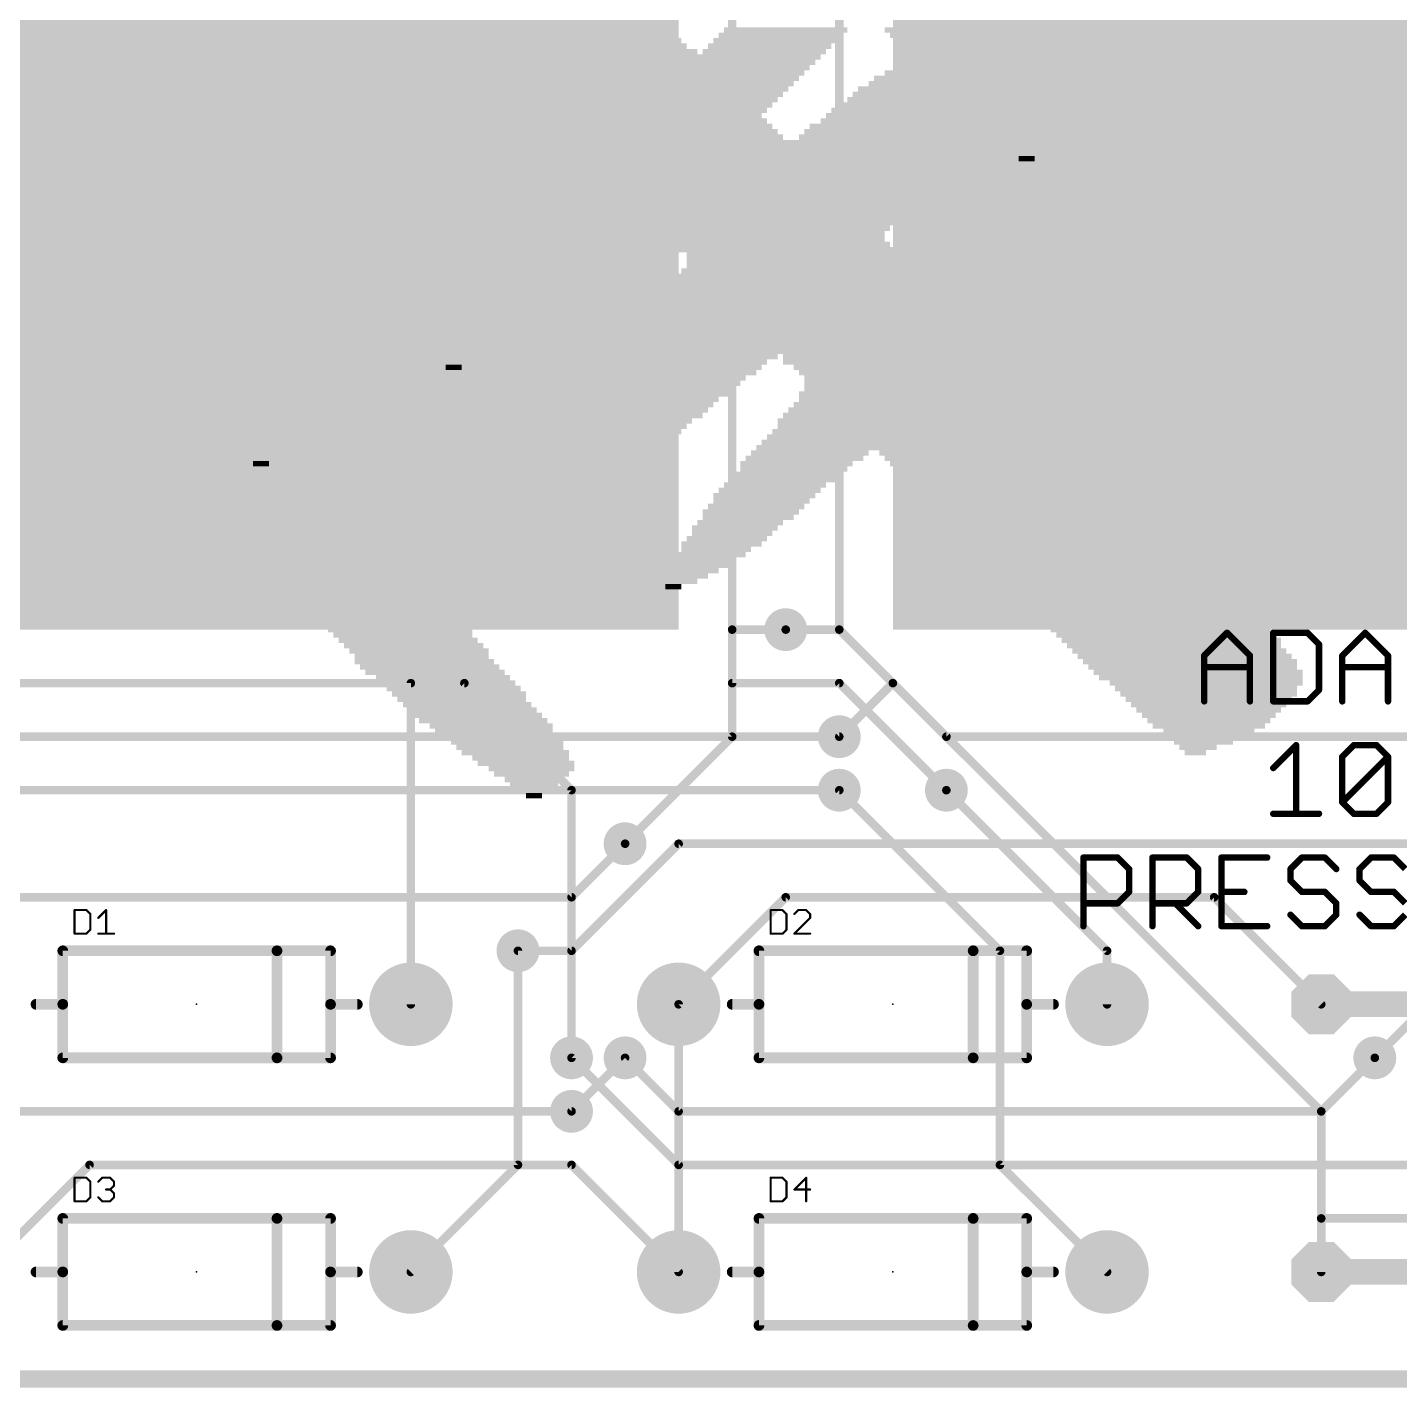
# Model space of a CAD drawing. Extents: x -0.2 to 85.3, y -0.2 to 49.7.
# Drawn here: x 23.93 to 56.47, y -0.2 to 32.07 of the extents above; entities that cross this region are included whole.
import ezdxf

# ---------------------------------------------------------------- set-up
doc = ezdxf.new("R2010")
doc.units = 0
for name, color, linetype in [('1', 22, 'CONTINUOUS'), ('16', 175, 'CONTINUOUS'), ('17', 82, 'CONTINUOUS'), ('18', 82, 'CONTINUOUS'), ('20', 7, 'CONTINUOUS'), ('21', 253, 'CONTINUOUS'), ('22', 253, 'CONTINUOUS'), ('23', 7, 'CONTINUOUS'), ('25', 253, 'CONTINUOUS'), ('41', 22, 'CONTINUOUS'), ('42', 175, 'CONTINUOUS'), ('51', 253, 'CONTINUOUS')]:
    doc.layers.add(name, color=color, linetype=linetype)

# ---------------------------------------------------------------- blocks, each defined once
blk = doc.blocks.new('RECT')
blk.add_solid([(-0.5, -0.5), (0.5, -0.5), (-0.5, 0.5), (0.5, 0.5)])
blk = doc.blocks.new('ROUNDP')
at = {"const_width": 0.5}
blk.add_lwpolyline([(0, -0.25, 1), (0, 0.25, 1), (0, -0.25)], format="xyb", dxfattribs=at)
blk = doc.blocks.new('OCTAGONP')
at = {"const_width": 0.5}
blk.add_lwpolyline([(-0.25, -0.1036), (-0.25, 0.1036), (-0.1036, 0.25), (0.1036, 0.25), (0.25, 0.1036), (0.25, -0.1036), (0.1036, -0.25), (-0.1036, -0.25), (-0.25, -0.1036), (-0.25, 0.1036)], dxfattribs=at)
blk = doc.blocks.new('ROUNDV')
at = {"const_width": 0.5}
blk.add_lwpolyline([(0, -0.25, 1), (0, 0.25, 1), (0, -0.25)], format="xyb", dxfattribs=at)

msp = doc.modelspace()

# ---------------------------------------------------------------- linework, layer by layer
at = {"layer": '1', "const_width": 0.2032}
for points in [[(40.64, 17.78), (40.64, 48.26)], [(43.18, 17.78), (43.18, 46.99)], [(40.64, 15.24), (40.64, 17.78)], [(40.64, 17.78), (41.91, 17.78)], [(44.45, 16.51), (43.18, 17.78)], [(33.02, 16.51), (17.78, 16.51)], [(33.02, 8.89), (33.02, 16.51)], [(36.83, 13.97), (34.29, 16.51)], [(44.45, 16.51), (43.18, 15.24)], [(54.61, 6.35), (44.45, 16.51)], [(55.88, 7.62), (64.77, 16.51)], [(38.1, 12.7), (40.64, 15.24)], [(36.83, 7.62), (36.83, 13.97)], [(46.99, 10.16), (43.18, 13.97)], [(49.53, 10.16), (45.72, 13.97)], [(35.56, 5.08), (35.56, 10.16)], [(46.99, 5.08), (46.99, 10.16)], [(49.53, 8.89), (49.53, 10.16)], [(39.37, 8.89), (39.37, 2.54)], [(36.83, 6.35), (38.1, 7.62)], [(54.61, 3.81), (54.61, 6.35)], [(33.02, 2.54), (35.56, 5.08)], [(49.53, 2.54), (46.99, 5.08)], [(54.61, 3.81), (73.66, 3.81)], [(54.61, 2.54), (54.61, 3.81)]]:
    msp.add_lwpolyline(points, dxfattribs=at)
at = {"layer": '1', "const_width": 0.1016}
for points in [[(40.6908, 17.78, 1), (40.5892, 17.78)], [(40.64, 17.8308, 1), (40.64, 17.7292)], [(40.5892, 17.78, 1), (40.6908, 17.78)], [(41.91, 17.7292, 1), (41.91, 17.8308)], [(43.2159, 17.8159, 1), (43.1441, 17.7441)], [(43.1292, 17.78, 1), (43.2308, 17.78)], [(33.0708, 16.51, 1), (32.9692, 16.51)], [(33.02, 16.4592, 1), (33.02, 16.5608)], [(34.3259, 16.5459, 1), (34.2541, 16.4741)], [(44.4859, 16.5459, 1), (44.4141, 16.4741)], [(44.4859, 16.4741, 1), (44.4141, 16.5459)], [(44.4141, 16.4741, 1), (44.4859, 16.5459)], [(40.6759, 15.2041, 1), (40.6041, 15.2759)], [(43.1441, 15.2759, 1), (43.2159, 15.2041)], [(40.5892, 15.24, 1), (40.6908, 15.24)], [(36.8808, 13.97, 1), (36.7792, 13.97)], [(36.7941, 13.9341, 1), (36.8659, 14.0059)], [(43.2159, 14.0059, 1), (43.1441, 13.9341)], [(45.7559, 14.0059, 1), (45.6841, 13.9341)], [(38.0641, 12.7359, 1), (38.1359, 12.6641)], [(35.6108, 10.16, 1), (35.5092, 10.16)], [(47.0408, 10.16, 1), (46.9392, 10.16)], [(46.9541, 10.1241, 1), (47.0259, 10.1959)], [(49.5808, 10.16, 1), (49.4792, 10.16)], [(49.4941, 10.1241, 1), (49.5659, 10.1959)], [(32.9692, 8.89, 1), (33.0708, 8.89)], [(39.4208, 8.89, 1), (39.3192, 8.89)], [(49.4792, 8.89, 1), (49.5808, 8.89)], [(36.7792, 7.62, 1), (36.8808, 7.62)], [(38.1359, 7.5841, 1), (38.0641, 7.6559)], [(55.8441, 7.6559, 1), (55.9159, 7.5841)], [(36.7941, 6.3859, 1), (36.8659, 6.3141)], [(54.6608, 6.35, 1), (54.5592, 6.35)], [(54.5741, 6.3141, 1), (54.6459, 6.3859)], [(35.5092, 5.08, 1), (35.6108, 5.08)], [(35.5959, 5.0441, 1), (35.5241, 5.1159)], [(47.0259, 5.1159, 1), (46.9541, 5.0441)], [(46.9392, 5.08, 1), (47.0408, 5.08)], [(54.61, 3.8608, 1), (54.61, 3.7592)], [(54.6608, 3.81, 1), (54.5592, 3.81)], [(54.5592, 3.81, 1), (54.6608, 3.81)], [(32.9841, 2.5759, 1), (33.0559, 2.5041)], [(49.4941, 2.5041, 1), (49.5659, 2.5759)], [(39.3192, 2.54, 1), (39.4208, 2.54)], [(54.5592, 2.54, 1), (54.6608, 2.54)]]:
    msp.add_lwpolyline(points, format="xyb", dxfattribs=at)
at = {"layer": '16', "const_width": 0.2032}
for points in [[(40.64, 16.51), (40.64, 44.45)], [(41.91, 17.78), (43.18, 17.78)], [(43.18, 17.78), (45.72, 15.24)], [(34.29, 16.51), (16.51, 16.51)], [(43.18, 16.51), (40.64, 16.51)], [(45.72, 13.97), (43.18, 16.51)], [(43.18, 15.24), (17.78, 15.24)], [(45.72, 15.24), (74.93, 15.24)], [(43.18, 13.97), (17.78, 13.97)], [(36.83, 11.43), (38.1, 12.7)], [(36.83, 10.16), (39.37, 12.7)], [(39.37, 12.7), (83.82, 12.7)], [(17.78, 11.43), (36.83, 11.43)], [(39.37, 8.89), (41.91, 11.43)], [(41.91, 11.43), (52.07, 11.43)], [(52.07, 11.43), (54.61, 8.89)], [(35.56, 10.16), (36.83, 10.16)], [(39.37, 5.08), (36.83, 7.62)], [(38.1, 7.62), (39.37, 6.35)], [(54.61, 6.35), (55.88, 7.62)], [(19.05, 6.35), (36.83, 6.35)], [(39.37, 6.35), (54.61, 6.35)], [(25.4, 5.08), (22.86, 2.54)], [(36.83, 5.08), (25.4, 5.08)], [(39.37, 2.54), (36.83, 5.08)], [(69.85, 5.08), (39.37, 5.08)]]:
    msp.add_lwpolyline(points, dxfattribs=at)
at = {"layer": '16', "const_width": 0.1016}
for points in [[(41.91, 17.8308, 1), (41.91, 17.7292)], [(43.2159, 17.8159, 1), (43.1441, 17.7441)], [(43.18, 17.7292, 1), (43.18, 17.8308)], [(34.29, 16.4592, 1), (34.29, 16.5608)], [(40.64, 16.5608, 1), (40.64, 16.4592)], [(43.2159, 16.5459, 1), (43.1441, 16.4741)], [(43.18, 16.4592, 1), (43.18, 16.5608)], [(40.5892, 16.51, 1), (40.6908, 16.51)], [(43.18, 15.1892, 1), (43.18, 15.2908)], [(45.72, 15.2908, 1), (45.72, 15.1892)], [(45.6841, 15.2041, 1), (45.7559, 15.2759)], [(43.18, 13.9192, 1), (43.18, 14.0208)], [(45.6841, 13.9341, 1), (45.7559, 14.0059)], [(38.1359, 12.6641, 1), (38.0641, 12.7359)], [(39.37, 12.7508, 1), (39.37, 12.6492)], [(39.4059, 12.6641, 1), (39.3341, 12.7359)], [(36.7941, 11.4659, 1), (36.8659, 11.3941)], [(36.83, 11.3792, 1), (36.83, 11.4808)], [(41.91, 11.4808, 1), (41.91, 11.3792)], [(41.9459, 11.3941, 1), (41.8741, 11.4659)], [(52.1059, 11.4659, 1), (52.0341, 11.3941)], [(52.07, 11.3792, 1), (52.07, 11.4808)], [(35.56, 10.2108, 1), (35.56, 10.1092)], [(36.7941, 10.1959, 1), (36.8659, 10.1241)], [(36.83, 10.1092, 1), (36.83, 10.2108)], [(39.3341, 8.9259, 1), (39.4059, 8.8541)], [(54.5741, 8.8541, 1), (54.6459, 8.9259)], [(36.8659, 7.6559, 1), (36.7941, 7.5841)], [(38.1359, 7.6559, 1), (38.0641, 7.5841)], [(55.9159, 7.5841, 1), (55.8441, 7.6559)], [(36.83, 6.2992, 1), (36.83, 6.4008)], [(39.37, 6.4008, 1), (39.37, 6.2992)], [(39.3341, 6.3141, 1), (39.4059, 6.3859)], [(54.5741, 6.3859, 1), (54.6459, 6.3141)], [(54.61, 6.2992, 1), (54.61, 6.4008)], [(25.4, 5.1308, 1), (25.4, 5.0292)], [(25.4359, 5.0441, 1), (25.3641, 5.1159)], [(36.8659, 5.1159, 1), (36.7941, 5.0441)], [(36.83, 5.0292, 1), (36.83, 5.1308)], [(39.37, 5.1308, 1), (39.37, 5.0292)], [(39.3341, 5.0441, 1), (39.4059, 5.1159)], [(39.3341, 2.5041, 1), (39.4059, 2.5759)]]:
    msp.add_lwpolyline(points, format="xyb", dxfattribs=at)
at = {"layer": '20', "const_width": 0.4064}
msp.add_lwpolyline([(85.09, 0), (0, 0)], dxfattribs=at)
at = {"layer": '21'}
for points, const_width in [([(51.8344, 17.1629), (52.3767, 17.7052)], 0.1524), ([(52.3767, 17.7052), (52.9191, 17.1629)], 0.1524), ([(53.4716, 17.7052), (53.4716, 16.0782)], 0.1524), ([(54.2851, 17.7052), (53.4716, 17.7052)], 0.1524), ([(54.5562, 17.434), (54.2851, 17.7052)], 0.1524), ([(55.1087, 17.1629), (55.651, 17.7052)], 0.1524), ([(55.651, 17.7052), (56.1934, 17.1629)], 0.1524), ([(54.5562, 16.3494), (54.5562, 17.434)], 0.1524), ([(51.8344, 16.0782), (51.8344, 17.1629)], 0.1524), ([(51.8344, 16.8917), (52.9191, 16.8917)], 0.1524), ([(52.9191, 17.1629), (52.9191, 16.0782)], 0.1524), ([(55.1087, 16.0782), (55.1087, 17.1629)], 0.1524), ([(55.1087, 16.8917), (56.1934, 16.8917)], 0.1524), ([(56.1934, 17.1629), (56.1934, 16.0782)], 0.1524), ([(54.2851, 16.0782), (54.5562, 16.3494)], 0.1524), ([(53.4716, 16.0782), (54.2851, 16.0782)], 0.1524), ([(53.4716, 14.4959), (54.0139, 15.0382)], 0.1524), ([(54.0139, 15.0382), (54.0139, 13.4112)], 0.1524), ([(55.1087, 14.767), (55.3799, 15.0382)], 0.1524), ([(55.3799, 15.0382), (55.9222, 15.0382)], 0.1524), ([(55.9222, 15.0382), (56.1934, 14.767)], 0.1524), ([(55.1087, 13.6824), (55.1087, 14.767)], 0.1524), ([(55.1087, 13.6824), (56.1934, 14.767)], 0.1524), ([(56.1934, 14.767), (56.1934, 13.6824)], 0.1524), ([(55.3799, 13.4112), (55.1087, 13.6824)], 0.1524), ([(56.1934, 13.6824), (55.9222, 13.4112)], 0.1524), ([(53.4716, 13.4112), (54.5562, 13.4112)], 0.1524), ([(55.9222, 13.4112), (55.3799, 13.4112)], 0.1524), ([(48.9694, 10.7442), (48.9694, 12.3712)], 0.1524), ([(48.9694, 12.3712), (49.7829, 12.3712)], 0.1524), ([(49.7829, 12.3712), (50.054, 12.1)], 0.1524), ([(50.6065, 10.7442), (50.6065, 12.3712)], 0.1524), ([(50.6065, 12.3712), (51.42, 12.3712)], 0.1524), ([(51.42, 12.3712), (51.6912, 12.1)], 0.1524), ([(53.3283, 12.3712), (52.2437, 12.3712)], 0.1524), ([(52.2437, 12.3712), (52.2437, 10.7442)], 0.1524), ([(54.152, 12.3712), (53.8808, 12.1)], 0.1524), ([(54.6943, 12.3712), (54.152, 12.3712)], 0.1524), ([(54.9655, 12.1), (54.6943, 12.3712)], 0.1524), ([(55.7892, 12.3712), (55.518, 12.1)], 0.1524), ([(56.3315, 12.3712), (55.7892, 12.3712)], 0.1524), ([(56.6027, 12.1), (56.3315, 12.3712)], 0.1524), ([(50.054, 12.1), (50.054, 11.5577)], 0.1524), ([(51.6912, 12.1), (51.6912, 11.5577)], 0.1524), ([(53.8808, 12.1), (53.8808, 11.8289)], 0.1524), ([(55.518, 12.1), (55.518, 11.8289)], 0.1524), ([(53.8808, 11.8289), (54.152, 11.5577)], 0.1524), ([(55.518, 11.8289), (55.7892, 11.5577)], 0.1524), ([(50.054, 11.5577), (49.7829, 11.2865)], 0.1524), ([(51.6912, 11.5577), (51.42, 11.2865)], 0.1524), ([(52.2437, 11.5577), (52.786, 11.5577)], 0.1524), ([(54.152, 11.5577), (54.6943, 11.5577)], 0.1524), ([(54.6943, 11.5577), (54.9655, 11.2865)], 0.1524), ([(55.7892, 11.5577), (56.3315, 11.5577)], 0.1524), ([(56.3315, 11.5577), (56.6027, 11.2865)], 0.1524), ([(49.7829, 11.2865), (48.9694, 11.2865)], 0.1524), ([(51.42, 11.2865), (50.6065, 11.2865)], 0.1524), ([(51.1489, 11.2865), (51.6912, 10.7442)], 0.1524), ([(54.152, 10.7442), (53.8808, 11.0154)], 0.1524), ([(54.9655, 11.0154), (54.6943, 10.7442)], 0.1524), ([(54.9655, 11.2865), (54.9655, 11.0154)], 0.1524), ([(55.7892, 10.7442), (55.518, 11.0154)], 0.1524), ([(56.6027, 11.0154), (56.3315, 10.7442)], 0.1524), ([(52.2437, 10.7442), (53.3283, 10.7442)], 0.1524), ([(54.6943, 10.7442), (54.152, 10.7442)], 0.1524), ([(56.3315, 10.7442), (55.7892, 10.7442)], 0.1524), ([(29.845, 10.16), (24.765, 10.16)], 0.254), ([(24.765, 10.16), (24.765, 8.89)], 0.254), ([(31.115, 10.16), (29.845, 10.16)], 0.254), ([(29.845, 10.16), (29.845, 7.62)], 0.254), ([(31.115, 8.89), (31.115, 10.16)], 0.254), ([(46.355, 10.16), (41.275, 10.16)], 0.254), ([(41.275, 10.16), (41.275, 8.89)], 0.254), ([(47.625, 10.16), (46.355, 10.16)], 0.254), ([(46.355, 10.16), (46.355, 7.62)], 0.254), ([(47.625, 8.89), (47.625, 10.16)], 0.254), ([(24.765, 8.89), (24.13, 8.89)], 0.254), ([(24.765, 8.89), (24.765, 7.62)], 0.254), ([(31.115, 7.62), (31.115, 8.89)], 0.254), ([(31.115, 8.89), (31.75, 8.89)], 0.254), ([(41.275, 8.89), (40.64, 8.89)], 0.254), ([(41.275, 8.89), (41.275, 7.62)], 0.254), ([(47.625, 7.62), (47.625, 8.89)], 0.254), ([(47.625, 8.89), (48.26, 8.89)], 0.254), ([(24.765, 7.62), (29.845, 7.62)], 0.254), ([(29.845, 7.62), (31.115, 7.62)], 0.254), ([(41.275, 7.62), (46.355, 7.62)], 0.254), ([(46.355, 7.62), (47.625, 7.62)], 0.254), ([(29.845, 3.81), (24.765, 3.81)], 0.254), ([(24.765, 3.81), (24.765, 2.54)], 0.254), ([(31.115, 3.81), (29.845, 3.81)], 0.254), ([(29.845, 3.81), (29.845, 1.27)], 0.254), ([(31.115, 2.54), (31.115, 3.81)], 0.254), ([(46.355, 3.81), (41.275, 3.81)], 0.254), ([(41.275, 3.81), (41.275, 2.54)], 0.254), ([(47.625, 3.81), (46.355, 3.81)], 0.254), ([(46.355, 3.81), (46.355, 1.27)], 0.254), ([(47.625, 2.54), (47.625, 3.81)], 0.254), ([(24.765, 2.54), (24.13, 2.54)], 0.254), ([(24.765, 2.54), (24.765, 1.27)], 0.254), ([(31.115, 1.27), (31.115, 2.54)], 0.254), ([(31.115, 2.54), (31.75, 2.54)], 0.254), ([(41.275, 2.54), (40.64, 2.54)], 0.254), ([(41.275, 2.54), (41.275, 1.27)], 0.254), ([(47.625, 1.27), (47.625, 2.54)], 0.254), ([(47.625, 2.54), (48.26, 2.54)], 0.254), ([(24.765, 1.27), (29.845, 1.27)], 0.254), ([(29.845, 1.27), (31.115, 1.27)], 0.254), ([(41.275, 1.27), (46.355, 1.27)], 0.254), ([(46.355, 1.27), (47.625, 1.27)], 0.254)]:
    msp.add_lwpolyline(points, dxfattribs=dict(at, const_width=const_width))
for points, const_width in [([(52.4037, 17.7321, 1), (52.3498, 17.6782)], 0.0762), ([(52.4037, 17.6782, 1), (52.3498, 17.7321)], 0.0762), ([(53.5097, 17.7052, 1), (53.4335, 17.7052)], 0.0762), ([(53.4716, 17.7433, 1), (53.4716, 17.6671)], 0.0762), ([(54.312, 17.7321, 1), (54.2581, 17.6782)], 0.0762), ([(54.2851, 17.6671, 1), (54.2851, 17.7433)], 0.0762), ([(55.678, 17.7321, 1), (55.6241, 17.6782)], 0.0762), ([(55.678, 17.6782, 1), (55.6241, 17.7321)], 0.0762), ([(54.5943, 17.434, 1), (54.5181, 17.434)], 0.0762), ([(54.5293, 17.4071, 1), (54.5832, 17.461)], 0.0762), ([(51.8725, 17.1629, 1), (51.7963, 17.1629)], 0.0762), ([(51.8075, 17.1898, 1), (51.8613, 17.1359)], 0.0762), ([(51.8344, 16.9298, 1), (51.8344, 16.8536)], 0.0762), ([(52.9572, 17.1629, 1), (52.881, 17.1629)], 0.0762), ([(52.8921, 17.1359, 1), (52.946, 17.1898)], 0.0762), ([(52.9191, 16.8536, 1), (52.9191, 16.9298)], 0.0762), ([(55.1468, 17.1629, 1), (55.0706, 17.1629)], 0.0762), ([(55.0818, 17.1898, 1), (55.1357, 17.1359)], 0.0762), ([(55.1087, 16.9298, 1), (55.1087, 16.8536)], 0.0762), ([(56.2315, 17.1629, 1), (56.1553, 17.1629)], 0.0762), ([(56.1664, 17.1359, 1), (56.2203, 17.1898)], 0.0762), ([(56.1934, 16.8536, 1), (56.1934, 16.9298)], 0.0762), ([(54.5181, 16.3494, 1), (54.5943, 16.3494)], 0.0762), ([(54.5832, 16.3224, 1), (54.5293, 16.3763)], 0.0762), ([(51.7963, 16.0782, 1), (51.8725, 16.0782)], 0.0762), ([(52.881, 16.0782, 1), (52.9572, 16.0782)], 0.0762), ([(53.4716, 16.1163, 1), (53.4716, 16.0401)], 0.0762), ([(53.4335, 16.0782, 1), (53.5097, 16.0782)], 0.0762), ([(54.2581, 16.1051, 1), (54.312, 16.0513)], 0.0762), ([(54.2851, 16.0401, 1), (54.2851, 16.1163)], 0.0762), ([(55.0706, 16.0782, 1), (55.1468, 16.0782)], 0.0762), ([(56.1553, 16.0782, 1), (56.2315, 16.0782)], 0.0762), ([(54.052, 15.0382, 1), (53.9758, 15.0382)], 0.0762), ([(54.0408, 15.0112, 1), (53.9869, 15.0651)], 0.0762), ([(55.3799, 15.0763, 1), (55.3799, 15.0001)], 0.0762), ([(55.4068, 15.0112, 1), (55.3529, 15.0651)], 0.0762), ([(55.9492, 15.0651, 1), (55.8953, 15.0112)], 0.0762), ([(55.9222, 15.0001, 1), (55.9222, 15.0763)], 0.0762), ([(55.1468, 14.767, 1), (55.0706, 14.767)], 0.0762), ([(55.0818, 14.794, 1), (55.1357, 14.7401)], 0.0762), ([(56.2315, 14.767, 1), (56.1553, 14.767)], 0.0762), ([(56.2203, 14.7401, 1), (56.1664, 14.794)], 0.0762), ([(56.1664, 14.7401, 1), (56.2203, 14.794)], 0.0762), ([(53.4446, 14.5228, 1), (53.4985, 14.4689)], 0.0762), ([(55.1357, 13.7093, 1), (55.0818, 13.6554)], 0.0762), ([(55.0818, 13.7093, 1), (55.1357, 13.6554)], 0.0762), ([(55.0706, 13.6824, 1), (55.1468, 13.6824)], 0.0762), ([(56.1553, 13.6824, 1), (56.2315, 13.6824)], 0.0762), ([(56.2203, 13.6554, 1), (56.1664, 13.7093)], 0.0762), ([(53.4716, 13.4493, 1), (53.4716, 13.3731)], 0.0762), ([(53.9758, 13.4112, 1), (54.052, 13.4112)], 0.0762), ([(54.5562, 13.3731, 1), (54.5562, 13.4493)], 0.0762), ([(55.3799, 13.4493, 1), (55.3799, 13.3731)], 0.0762), ([(55.3529, 13.3843, 1), (55.4068, 13.4381)], 0.0762), ([(55.8953, 13.4381, 1), (55.9492, 13.3843)], 0.0762), ([(55.9222, 13.3731, 1), (55.9222, 13.4493)], 0.0762), ([(49.0075, 12.3712, 1), (48.9313, 12.3712)], 0.0762), ([(48.9694, 12.4093, 1), (48.9694, 12.3331)], 0.0762), ([(49.8098, 12.3981, 1), (49.7559, 12.3442)], 0.0762), ([(49.7829, 12.3331, 1), (49.7829, 12.4093)], 0.0762), ([(50.6446, 12.3712, 1), (50.5684, 12.3712)], 0.0762), ([(50.6065, 12.4093, 1), (50.6065, 12.3331)], 0.0762), ([(51.447, 12.3981, 1), (51.3931, 12.3442)], 0.0762), ([(51.42, 12.3331, 1), (51.42, 12.4093)], 0.0762), ([(52.2437, 12.4093, 1), (52.2437, 12.3331)], 0.0762), ([(52.2818, 12.3712, 1), (52.2056, 12.3712)], 0.0762), ([(53.3283, 12.3331, 1), (53.3283, 12.4093)], 0.0762), ([(54.152, 12.4093, 1), (54.152, 12.3331)], 0.0762), ([(54.1789, 12.3442, 1), (54.1251, 12.3981)], 0.0762), ([(54.7213, 12.3981, 1), (54.6674, 12.3442)], 0.0762), ([(54.6943, 12.3331, 1), (54.6943, 12.4093)], 0.0762), ([(55.7892, 12.4093, 1), (55.7892, 12.3331)], 0.0762), ([(55.8161, 12.3442, 1), (55.7622, 12.3981)], 0.0762), ([(56.3584, 12.3981, 1), (56.3046, 12.3442)], 0.0762), ([(56.3315, 12.3331, 1), (56.3315, 12.4093)], 0.0762), ([(50.0921, 12.1, 1), (50.0159, 12.1)], 0.0762), ([(50.0271, 12.0731, 1), (50.081, 12.127)], 0.0762), ([(51.7293, 12.1, 1), (51.6531, 12.1)], 0.0762), ([(51.6643, 12.0731, 1), (51.7181, 12.127)], 0.0762), ([(53.9189, 12.1, 1), (53.8427, 12.1)], 0.0762), ([(53.8539, 12.127, 1), (53.9078, 12.0731)], 0.0762), ([(54.9386, 12.0731, 1), (54.9924, 12.127)], 0.0762), ([(55.5561, 12.1, 1), (55.4799, 12.1)], 0.0762), ([(55.4911, 12.127, 1), (55.5449, 12.0731)], 0.0762), ([(53.9078, 11.8558, 1), (53.8539, 11.8019)], 0.0762), ([(53.8427, 11.8289, 1), (53.9189, 11.8289)], 0.0762), ([(55.5449, 11.8558, 1), (55.4911, 11.8019)], 0.0762), ([(55.4799, 11.8289, 1), (55.5561, 11.8289)], 0.0762), ([(50.0159, 11.5577, 1), (50.0921, 11.5577)], 0.0762), ([(50.081, 11.5308, 1), (50.0271, 11.5846)], 0.0762), ([(51.6531, 11.5577, 1), (51.7293, 11.5577)], 0.0762), ([(51.7181, 11.5308, 1), (51.6642, 11.5846)], 0.0762), ([(52.2437, 11.5958, 1), (52.2437, 11.5196)], 0.0762), ([(52.786, 11.5196, 1), (52.786, 11.5958)], 0.0762), ([(54.152, 11.5958, 1), (54.152, 11.5196)], 0.0762), ([(54.1251, 11.5308, 1), (54.1789, 11.5846)], 0.0762), ([(54.7213, 11.5846, 1), (54.6674, 11.5308)], 0.0762), ([(54.6943, 11.5196, 1), (54.6943, 11.5958)], 0.0762), ([(55.7892, 11.5958, 1), (55.7892, 11.5196)], 0.0762), ([(55.7622, 11.5308, 1), (55.8161, 11.5846)], 0.0762), ([(56.3584, 11.5846, 1), (56.3046, 11.5308)], 0.0762), ([(56.3315, 11.5196, 1), (56.3315, 11.5958)], 0.0762), ([(48.9694, 11.3246, 1), (48.9694, 11.2484)], 0.0762), ([(49.7559, 11.3135, 1), (49.8098, 11.2596)], 0.0762), ([(49.7829, 11.2484, 1), (49.7829, 11.3246)], 0.0762), ([(50.6065, 11.3246, 1), (50.6065, 11.2484)], 0.0762), ([(51.1758, 11.3135, 1), (51.1219, 11.2596)], 0.0762), ([(51.3931, 11.3135, 1), (51.447, 11.2596)], 0.0762), ([(51.42, 11.2484, 1), (51.42, 11.3246)], 0.0762), ([(53.9078, 11.0423, 1), (53.8539, 10.9884)], 0.0762), ([(55.0036, 11.2865, 1), (54.9274, 11.2865)], 0.0762), ([(54.9386, 11.2596, 1), (54.9924, 11.3135)], 0.0762), ([(54.9924, 10.9884, 1), (54.9386, 11.0423)], 0.0762), ([(55.5449, 11.0423, 1), (55.4911, 10.9884)], 0.0762), ([(48.9313, 10.7442, 1), (49.0075, 10.7442)], 0.0762), ([(50.5684, 10.7442, 1), (50.6446, 10.7442)], 0.0762), ([(51.6642, 10.7173, 1), (51.7181, 10.7711)], 0.0762), ([(52.2437, 10.7823, 1), (52.2437, 10.7061)], 0.0762), ([(52.2056, 10.7442, 1), (52.2818, 10.7442)], 0.0762), ([(53.3283, 10.7061, 1), (53.3283, 10.7823)], 0.0762), ([(54.152, 10.7823, 1), (54.152, 10.7061)], 0.0762), ([(54.1251, 10.7173, 1), (54.1789, 10.7711)], 0.0762), ([(54.6674, 10.7711, 1), (54.7213, 10.7173)], 0.0762), ([(54.6943, 10.7061, 1), (54.6943, 10.7823)], 0.0762), ([(54.9274, 11.0154, 1), (55.0036, 11.0154)], 0.0762), ([(55.7892, 10.7823, 1), (55.7892, 10.7061)], 0.0762), ([(55.7622, 10.7173, 1), (55.8161, 10.7711)], 0.0762), ([(56.3046, 10.7711, 1), (56.3584, 10.7173)], 0.0762), ([(56.3315, 10.7061, 1), (56.3315, 10.7823)], 0.0762), ([(24.765, 10.2235, 1), (24.765, 10.0965)], 0.127), ([(24.8285, 10.16, 1), (24.7015, 10.16)], 0.127), ([(29.845, 10.2235, 1), (29.845, 10.0965)], 0.127), ([(29.9085, 10.16, 1), (29.7815, 10.16)], 0.127), ([(29.845, 10.0965, 1), (29.845, 10.2235)], 0.127), ([(31.1785, 10.16, 1), (31.0515, 10.16)], 0.127), ([(31.115, 10.0965, 1), (31.115, 10.2235)], 0.127), ([(41.275, 10.2235, 1), (41.275, 10.0965)], 0.127), ([(41.3385, 10.16, 1), (41.2115, 10.16)], 0.127), ([(46.355, 10.2235, 1), (46.355, 10.0965)], 0.127), ([(46.4185, 10.16, 1), (46.2915, 10.16)], 0.127), ([(46.355, 10.0965, 1), (46.355, 10.2235)], 0.127), ([(47.6885, 10.16, 1), (47.5615, 10.16)], 0.127), ([(47.625, 10.0965, 1), (47.625, 10.2235)], 0.127), ([(24.13, 8.9535, 1), (24.13, 8.8265)], 0.127), ([(24.8285, 8.89, 1), (24.7015, 8.89)], 0.127), ([(24.7015, 8.89, 1), (24.8285, 8.89)], 0.127), ([(24.765, 8.8265, 1), (24.765, 8.9535)], 0.127), ([(31.1785, 8.89, 1), (31.0515, 8.89)], 0.127), ([(31.115, 8.9535, 1), (31.115, 8.8265)], 0.127), ([(31.0515, 8.89, 1), (31.1785, 8.89)], 0.127), ([(31.75, 8.8265, 1), (31.75, 8.9535)], 0.127), ([(40.64, 8.9535, 1), (40.64, 8.8265)], 0.127), ([(41.3385, 8.89, 1), (41.2115, 8.89)], 0.127), ([(41.2115, 8.89, 1), (41.3385, 8.89)], 0.127), ([(41.275, 8.8265, 1), (41.275, 8.9535)], 0.127), ([(47.6885, 8.89, 1), (47.5615, 8.89)], 0.127), ([(47.625, 8.9535, 1), (47.625, 8.8265)], 0.127), ([(47.5615, 8.89, 1), (47.6885, 8.89)], 0.127), ([(48.26, 8.8265, 1), (48.26, 8.9535)], 0.127), ([(24.765, 7.6835, 1), (24.765, 7.5565)], 0.127), ([(24.7015, 7.62, 1), (24.8285, 7.62)], 0.127), ([(29.845, 7.6835, 1), (29.845, 7.5565)], 0.127), ([(29.7815, 7.62, 1), (29.9085, 7.62)], 0.127), ([(29.845, 7.5565, 1), (29.845, 7.6835)], 0.127), ([(31.0515, 7.62, 1), (31.1785, 7.62)], 0.127), ([(31.115, 7.5565, 1), (31.115, 7.6835)], 0.127), ([(41.275, 7.6835, 1), (41.275, 7.5565)], 0.127), ([(41.2115, 7.62, 1), (41.3385, 7.62)], 0.127), ([(46.355, 7.6835, 1), (46.355, 7.5565)], 0.127), ([(46.2915, 7.62, 1), (46.4185, 7.62)], 0.127), ([(46.355, 7.5565, 1), (46.355, 7.6835)], 0.127), ([(47.5615, 7.62, 1), (47.6885, 7.62)], 0.127), ([(47.625, 7.5565, 1), (47.625, 7.6835)], 0.127), ([(24.765, 3.8735, 1), (24.765, 3.7465)], 0.127), ([(24.8285, 3.81, 1), (24.7015, 3.81)], 0.127), ([(29.845, 3.8735, 1), (29.845, 3.7465)], 0.127), ([(29.9085, 3.81, 1), (29.7815, 3.81)], 0.127), ([(29.845, 3.7465, 1), (29.845, 3.8735)], 0.127), ([(31.1785, 3.81, 1), (31.0515, 3.81)], 0.127), ([(31.115, 3.7465, 1), (31.115, 3.8735)], 0.127), ([(41.275, 3.8735, 1), (41.275, 3.7465)], 0.127), ([(41.3385, 3.81, 1), (41.2115, 3.81)], 0.127), ([(46.355, 3.8735, 1), (46.355, 3.7465)], 0.127), ([(46.4185, 3.81, 1), (46.2915, 3.81)], 0.127), ([(46.355, 3.7465, 1), (46.355, 3.8735)], 0.127), ([(47.6885, 3.81, 1), (47.5615, 3.81)], 0.127), ([(47.625, 3.7465, 1), (47.625, 3.8735)], 0.127), ([(24.13, 2.6035, 1), (24.13, 2.4765)], 0.127), ([(24.8285, 2.54, 1), (24.7015, 2.54)], 0.127), ([(24.7015, 2.54, 1), (24.8285, 2.54)], 0.127), ([(24.765, 2.4765, 1), (24.765, 2.6035)], 0.127), ([(31.1785, 2.54, 1), (31.0515, 2.54)], 0.127), ([(31.115, 2.6035, 1), (31.115, 2.4765)], 0.127), ([(31.0515, 2.54, 1), (31.1785, 2.54)], 0.127), ([(31.75, 2.4765, 1), (31.75, 2.6035)], 0.127), ([(40.64, 2.6035, 1), (40.64, 2.4765)], 0.127), ([(41.3385, 2.54, 1), (41.2115, 2.54)], 0.127), ([(41.2115, 2.54, 1), (41.3385, 2.54)], 0.127), ([(41.275, 2.4765, 1), (41.275, 2.6035)], 0.127), ([(47.6885, 2.54, 1), (47.5615, 2.54)], 0.127), ([(47.625, 2.6035, 1), (47.625, 2.4765)], 0.127), ([(47.5615, 2.54, 1), (47.6885, 2.54)], 0.127), ([(48.26, 2.4765, 1), (48.26, 2.6035)], 0.127), ([(24.765, 1.3335, 1), (24.765, 1.2065)], 0.127), ([(24.7015, 1.27, 1), (24.8285, 1.27)], 0.127), ([(29.845, 1.3335, 1), (29.845, 1.2065)], 0.127), ([(29.7815, 1.27, 1), (29.9085, 1.27)], 0.127), ([(29.845, 1.2065, 1), (29.845, 1.3335)], 0.127), ([(31.0515, 1.27, 1), (31.1785, 1.27)], 0.127), ([(31.115, 1.2065, 1), (31.115, 1.3335)], 0.127), ([(41.275, 1.3335, 1), (41.275, 1.2065)], 0.127), ([(41.2115, 1.27, 1), (41.3385, 1.27)], 0.127), ([(46.355, 1.3335, 1), (46.355, 1.2065)], 0.127), ([(46.2915, 1.27, 1), (46.4185, 1.27)], 0.127), ([(46.355, 1.2065, 1), (46.355, 1.3335)], 0.127), ([(47.5615, 1.27, 1), (47.6885, 1.27)], 0.127), ([(47.625, 1.2065, 1), (47.625, 1.3335)], 0.127)]:
    msp.add_lwpolyline(points, format="xyb", dxfattribs=dict(at, const_width=const_width))
at = {"layer": '23'}
for p in [(27.94, 8.89), (44.45, 8.89), (27.94, 2.54), (44.45, 2.54)]:
    msp.add_point(p, dxfattribs=at)
at = {"layer": '25', "const_width": 0.0508}
for points in [[(25.0444, 11.1257), (25.0444, 10.5664)], [(25.324, 11.1257), (25.0444, 11.1257)], [(25.4173, 11.0325), (25.324, 11.1257)], [(25.6057, 10.9393), (25.7921, 11.1257)], [(25.7921, 11.1257), (25.7921, 10.5664)], [(41.5544, 11.1257), (41.5544, 10.5664)], [(41.834, 11.1257), (41.5544, 11.1257)], [(41.9273, 11.0325), (41.834, 11.1257)], [(42.2089, 11.1257), (42.1157, 11.0325)], [(42.3953, 11.1257), (42.2089, 11.1257)], [(42.4886, 11.0325), (42.3953, 11.1257)], [(25.4173, 10.6596), (25.4173, 11.0325)], [(41.9273, 10.6596), (41.9273, 11.0325)], [(42.1157, 10.5664), (42.4886, 10.9393)], [(42.4886, 10.9393), (42.4886, 11.0325)], [(25.0444, 10.5664), (25.324, 10.5664)], [(25.324, 10.5664), (25.4173, 10.6596)], [(25.6057, 10.5664), (25.9786, 10.5664)], [(41.5544, 10.5664), (41.834, 10.5664)], [(41.834, 10.5664), (41.9273, 10.6596)], [(42.4886, 10.5664), (42.1157, 10.5664)], [(25.0444, 4.7757), (25.0444, 4.2164)], [(25.324, 4.7757), (25.0444, 4.7757)], [(25.4173, 4.6825), (25.324, 4.7757)], [(25.4173, 4.3096), (25.4173, 4.6825)], [(25.6057, 4.6825), (25.6989, 4.7757)], [(25.6989, 4.7757), (25.8853, 4.7757)], [(25.8853, 4.7757), (25.9786, 4.6825)], [(25.9786, 4.5892), (25.8853, 4.496)], [(25.9786, 4.6825), (25.9786, 4.5892)], [(41.5544, 4.7757), (41.5544, 4.2164)], [(41.834, 4.7757), (41.5544, 4.7757)], [(41.9273, 4.6825), (41.834, 4.7757)], [(41.9273, 4.3096), (41.9273, 4.6825)], [(42.3953, 4.7757), (42.1157, 4.496)], [(42.3953, 4.2164), (42.3953, 4.7757)], [(25.0444, 4.2164), (25.324, 4.2164)], [(25.324, 4.2164), (25.4173, 4.3096)], [(25.6989, 4.2164), (25.6057, 4.3096)], [(25.8853, 4.2164), (25.6989, 4.2164)], [(25.8853, 4.496), (25.7921, 4.496)], [(25.8853, 4.496), (25.9786, 4.4028)], [(25.9786, 4.3096), (25.8853, 4.2164)], [(25.9786, 4.4028), (25.9786, 4.3096)], [(41.5544, 4.2164), (41.834, 4.2164)], [(41.834, 4.2164), (41.9273, 4.3096)], [(42.1157, 4.496), (42.4886, 4.496)]]:
    msp.add_lwpolyline(points, dxfattribs=at)
at = {"layer": '25', "const_width": 0.0254}
for points in [[(25.0571, 11.1257, 1), (25.0317, 11.1257)], [(25.0444, 11.1384, 1), (25.0444, 11.113)], [(25.333, 11.1347, 1), (25.3151, 11.1167)], [(25.324, 11.113, 1), (25.324, 11.1384)], [(25.8048, 11.1257, 1), (25.7794, 11.1257)], [(25.8011, 11.1167, 1), (25.7832, 11.1347)], [(41.5671, 11.1257, 1), (41.5417, 11.1257)], [(41.5544, 11.1384, 1), (41.5544, 11.113)], [(41.843, 11.1347, 1), (41.8251, 11.1167)], [(41.834, 11.113, 1), (41.834, 11.1384)], [(42.2089, 11.1384, 1), (42.2089, 11.113)], [(42.2179, 11.1167, 1), (42.1999, 11.1347)], [(42.4043, 11.1347, 1), (42.3864, 11.1167)], [(42.3953, 11.113, 1), (42.3953, 11.1384)], [(25.43, 11.0325, 1), (25.4046, 11.0325)], [(25.4083, 11.0235, 1), (25.4262, 11.0414)], [(25.5967, 10.9482, 1), (25.6147, 10.9303)], [(41.94, 11.0325, 1), (41.9145, 11.0325)], [(41.9183, 11.0235, 1), (41.9362, 11.0414)], [(42.1067, 11.0414, 1), (42.1247, 11.0235)], [(42.5013, 11.0325, 1), (42.4759, 11.0325)], [(42.4759, 10.9393, 1), (42.5013, 10.9393)], [(42.4796, 11.0235, 1), (42.4975, 11.0414)], [(42.4975, 10.9303, 1), (42.4796, 10.9482)], [(25.0444, 10.5791, 1), (25.0444, 10.5537)], [(25.0317, 10.5664, 1), (25.0571, 10.5664)], [(25.3151, 10.5754, 1), (25.333, 10.5574)], [(25.324, 10.5537, 1), (25.324, 10.5791)], [(25.4046, 10.6596, 1), (25.43, 10.6596)], [(25.4262, 10.6506, 1), (25.4083, 10.6686)], [(25.6057, 10.5791, 1), (25.6057, 10.5537)], [(25.7794, 10.5664, 1), (25.8048, 10.5664)], [(25.9786, 10.5537, 1), (25.9786, 10.5791)], [(41.5544, 10.5791, 1), (41.5544, 10.5537)], [(41.5417, 10.5664, 1), (41.5671, 10.5664)], [(41.8251, 10.5754, 1), (41.843, 10.5574)], [(41.834, 10.5537, 1), (41.834, 10.5791)], [(41.9145, 10.6596, 1), (41.94, 10.6596)], [(41.9362, 10.6506, 1), (41.9183, 10.6686)], [(42.1157, 10.5791, 1), (42.1157, 10.5537)], [(42.1067, 10.5754, 1), (42.1247, 10.5574)], [(42.4886, 10.5537, 1), (42.4886, 10.5791)], [(25.0571, 4.7757, 1), (25.0317, 4.7757)], [(25.0444, 4.7884, 1), (25.0444, 4.763)], [(25.333, 4.7847, 1), (25.3151, 4.7667)], [(25.324, 4.763, 1), (25.324, 4.7884)], [(25.43, 4.6825, 1), (25.4046, 4.6825)], [(25.4083, 4.6735, 1), (25.4262, 4.6914)], [(25.5967, 4.6914, 1), (25.6147, 4.6735)], [(25.6989, 4.7884, 1), (25.6989, 4.763)], [(25.7079, 4.7667, 1), (25.6899, 4.7847)], [(25.8943, 4.7847, 1), (25.8764, 4.7667)], [(25.8853, 4.763, 1), (25.8853, 4.7884)], [(25.9913, 4.6825, 1), (25.9659, 4.6825)], [(25.9659, 4.5892, 1), (25.9913, 4.5892)], [(25.9696, 4.6735, 1), (25.9875, 4.6914)], [(25.9875, 4.5803, 1), (25.9696, 4.5982)], [(41.5671, 4.7757, 1), (41.5417, 4.7757)], [(41.5544, 4.7884, 1), (41.5544, 4.763)], [(41.843, 4.7847, 1), (41.8251, 4.7667)], [(41.834, 4.763, 1), (41.834, 4.7884)], [(41.94, 4.6825, 1), (41.9145, 4.6825)], [(41.9183, 4.6735, 1), (41.9362, 4.6914)], [(42.408, 4.7757, 1), (42.3826, 4.7757)], [(42.4043, 4.7667, 1), (42.3864, 4.7847)], [(25.0444, 4.2291, 1), (25.0444, 4.2037)], [(25.3151, 4.2254, 1), (25.333, 4.2074)], [(25.324, 4.2037, 1), (25.324, 4.2291)], [(25.4046, 4.3096, 1), (25.43, 4.3096)], [(25.4262, 4.3006, 1), (25.4083, 4.3186)], [(25.6147, 4.3186, 1), (25.5967, 4.3006)], [(25.6989, 4.2291, 1), (25.6989, 4.2037)], [(25.6899, 4.2074, 1), (25.7079, 4.2254)], [(25.7921, 4.5087, 1), (25.7921, 4.4833)], [(25.8943, 4.505, 1), (25.8764, 4.4871)], [(25.8764, 4.505, 1), (25.8943, 4.4871)], [(25.8764, 4.2254, 1), (25.8943, 4.2074)], [(25.8853, 4.4833, 1), (25.8853, 4.5087)], [(25.8853, 4.2037, 1), (25.8853, 4.2291)], [(25.9913, 4.4028, 1), (25.9659, 4.4028)], [(25.9659, 4.3096, 1), (25.9913, 4.3096)], [(25.9696, 4.3938, 1), (25.9875, 4.4118)], [(25.9875, 4.3006, 1), (25.9696, 4.3186)], [(41.5544, 4.2291, 1), (41.5544, 4.2037)], [(41.8251, 4.2254, 1), (41.843, 4.2074)], [(41.834, 4.2037, 1), (41.834, 4.2291)], [(41.9145, 4.3096, 1), (41.94, 4.3096)], [(41.9362, 4.3006, 1), (41.9183, 4.3186)], [(42.1157, 4.5087, 1), (42.1157, 4.4833)], [(42.1067, 4.505, 1), (42.1247, 4.4871)], [(42.4886, 4.4833, 1), (42.4886, 4.5087)], [(25.0317, 4.2164, 1), (25.0571, 4.2164)], [(41.5417, 4.2164, 1), (41.5671, 4.2164)], [(42.3826, 4.2164, 1), (42.408, 4.2164)]]:
    msp.add_lwpolyline(points, format="xyb", dxfattribs=at)
at = {"layer": '51', "const_width": 0.6096}
for points in [[(54.61, 8.89), (55.88, 8.89)], [(54.61, 2.54), (55.88, 2.54)]]:
    msp.add_lwpolyline(points, dxfattribs=at)
at = {"layer": '51', "const_width": 0.3048}
for points in [[(54.61, 9.0424, 1), (54.61, 8.7376)], [(55.88, 8.7376, 1), (55.88, 9.0424)], [(54.61, 2.6924, 1), (54.61, 2.3876)], [(55.88, 2.3876, 1), (55.88, 2.6924)]]:
    msp.add_lwpolyline(points, format="xyb", dxfattribs=at)

# ---------------------------------------------------------------- block references
at = {"layer": '17'}
for name, p, xscale, yscale in [('ROUNDP', (33.02, 8.89), 1.9812, 1.9812), ('ROUNDP', (33.02, 8.89), 1.9812, 1.9812), ('ROUNDP', (39.37, 8.89), 1.9812, 1.9812), ('ROUNDP', (39.37, 8.89), 1.9812, 1.9812), ('ROUNDP', (49.53, 8.89), 1.9812, 1.9812), ('ROUNDP', (49.53, 8.89), 1.9812, 1.9812), ('ROUNDP', (33.02, 2.54), 1.9812, 1.9812), ('ROUNDP', (33.02, 2.54), 1.9812, 1.9812), ('ROUNDP', (39.37, 2.54), 1.9812, 1.9812), ('ROUNDP', (39.37, 2.54), 1.9812, 1.9812), ('ROUNDP', (49.53, 2.54), 1.9812, 1.9812), ('ROUNDP', (49.53, 2.54), 1.9812, 1.9812), ('OCTAGONP', (54.61, 2.54), 1.4224, 1.4224), ('OCTAGONP', (54.61, 2.54), 1.4224, 1.4224)]:
    msp.add_blockref(name, p, dxfattribs=dict(at, xscale=xscale, yscale=yscale))
at = {"layer": '17', "xscale": 1.4224, "yscale": 1.4224, "rotation": 180}
msp.add_blockref('OCTAGONP', (54.61, 8.89), dxfattribs=at)
msp.add_blockref('OCTAGONP', (54.61, 8.89), dxfattribs=at)
at = {"layer": '18', "xscale": 1.016, "yscale": 1.016}
for p in [(41.91, 17.78), (41.91, 17.78), (34.29, 16.51), (34.29, 16.51), (43.18, 15.24), (43.18, 15.24), (43.18, 13.97), (43.18, 13.97), (45.72, 13.97), (45.72, 13.97), (38.1, 12.7), (38.1, 12.7), (35.56, 10.16), (35.56, 10.16), (36.83, 7.62), (36.83, 7.62), (38.1, 7.62), (38.1, 7.62), (55.88, 7.62), (55.88, 7.62), (36.83, 6.35), (36.83, 6.35)]:
    msp.add_blockref('ROUNDV', p, dxfattribs=at)
at = {"layer": '21', "xscale": 0.8636, "yscale": 0.6096, "rotation": 180}
msp.add_blockref('RECT', (56.2102, 8.89), dxfattribs=at)
at = {"layer": '21', "xscale": 0.8636, "yscale": 0.6096}
msp.add_blockref('RECT', (56.2102, 2.54), dxfattribs=at)
at = {"layer": '22', "yscale": 0.127}
for p, xscale in [((36.6395, 32.004), 5.08), ((36.7665, 31.877), 5.08), ((41.783, 31.877), 2.921), ((41.91, 32.004), 2.921), ((44.577, 32.004), 0.635), ((44.704, 31.877), 0.635), ((36.8935, 31.75), 5.08), ((37.0205, 31.623), 5.08), ((41.529, 31.623), 2.921), ((41.656, 31.75), 2.921), ((44.831, 31.75), 0.635), ((44.958, 31.623), 0.635), ((37.211, 31.496), 5.207), ((38.735, 31.369), 8.001), ((38.735, 31.242), 7.747), ((41.402, 31.496), 2.921), ((45.0215, 31.496), 0.762), ((45.1485, 31.369), 0.762), ((45.2755, 31.242), 0.762), ((38.735, 31.115), 7.493), ((38.735, 30.988), 7.239), ((38.735, 30.861), 6.985), ((45.0215, 30.861), 2.032), ((45.085, 30.988), 1.651), ((45.212, 31.115), 1.143), ((38.735, 30.734), 6.731), ((38.735, 30.607), 6.477), ((44.958, 30.607), 2.667), ((45.0215, 30.734), 2.286), ((38.735, 30.48), 6.223), ((38.735, 30.353), 5.969), ((38.735, 30.226), 5.715), ((44.8945, 30.226), 3.556), ((44.958, 30.353), 3.175), ((44.958, 30.48), 2.921), ((38.735, 30.099), 5.461), ((38.735, 29.972), 5.207), ((44.45, 29.972), 3.175), ((44.45, 30.099), 2.921), ((46.4185, 30.099), 0.762), ((46.5455, 29.972), 0.762), ((38.862, 29.845), 5.207), ((38.989, 29.718), 5.207), ((39.116, 29.591), 5.207), ((44.3865, 29.591), 4.064), ((44.3865, 29.718), 3.81), ((44.8945, 29.845), 4.318), ((46.7995, 29.718), 0.762), ((46.9265, 29.591), 0.762), ((39.1795, 29.464), 5.334), ((41.4655, 29.337), 9.652), ((44.323, 29.464), 4.191), ((47.0535, 29.464), 0.762), ((47.1805, 29.337), 0.762), ((49.2125, 29.337), 0.508), ((41.529, 29.21), 9.525), ((41.529, 29.083), 9.271), ((41.529, 28.956), 9.017), ((47.244, 29.21), 0.635), ((47.4345, 29.083), 0.508), ((47.625, 28.956), 0.381), ((48.8315, 28.956), 1.524), ((48.9585, 29.083), 1.27), ((49.022, 29.21), 0.889), ((41.402, 28.575), 8.763), ((41.5925, 28.829), 8.89), ((41.529, 28.702), 8.763), ((48.5775, 28.575), 2.032), ((48.641, 28.702), 1.905), ((48.768, 28.829), 1.651), ((41.275, 28.448), 8.763), ((41.2115, 28.321), 8.636), ((48.4505, 28.321), 2.286), ((48.514, 28.448), 2.159), ((40.8305, 27.94), 8.636), ((40.9575, 28.067), 8.636), ((41.0845, 28.194), 8.636), ((48.133, 27.94), 2.667), ((48.1965, 28.067), 2.54), ((48.26, 28.194), 2.413), ((40.5765, 27.686), 8.636), ((40.7035, 27.813), 8.636), ((47.9425, 27.686), 2.794), ((48.006, 27.813), 2.667), ((40.259, 27.432), 8.509), ((40.1955, 27.305), 8.382), ((40.4495, 27.559), 8.636), ((47.6885, 27.305), 2.794), ((47.8155, 27.432), 2.794), ((47.879, 27.559), 2.667), ((37.084, 27.051), 2.667), ((37.2745, 27.178), 2.794), ((41.5925, 27.178), 5.334), ((41.656, 27.051), 5.207), ((47.498, 27.051), 2.921), ((47.625, 27.178), 2.921), ((36.6395, 26.67), 2.54), ((36.83, 26.797), 2.667), ((36.957, 26.924), 2.667), ((41.783, 26.924), 5.207), ((41.91, 26.797), 5.207), ((42.1005, 26.67), 5.08), ((47.117, 26.67), 2.921), ((47.244, 26.797), 2.921), ((47.371, 26.924), 2.921), ((36.3855, 26.416), 2.54), ((36.5125, 26.543), 2.54), ((42.164, 26.543), 5.207), ((42.2275, 26.416), 5.334), ((46.7995, 26.416), 3.048), ((46.99, 26.543), 2.921), ((36.0045, 26.035), 2.286), ((36.195, 26.162), 2.413), ((36.322, 26.289), 2.413), ((43.4975, 26.035), 8.89), ((43.6245, 26.162), 8.89), ((42.2275, 26.289), 5.588), ((46.6725, 26.289), 3.048), ((35.687, 25.654), 2.159), ((35.8775, 25.908), 2.286), ((35.814, 25.781), 2.159), ((43.1165, 25.654), 8.89), ((43.2435, 25.781), 8.89), ((43.3705, 25.908), 8.89), ((35.56, 25.527), 2.159), ((35.4965, 25.4), 2.032), ((42.799, 25.4), 8.763), ((42.926, 25.527), 8.763), ((35.1155, 25.019), 1.778), ((35.306, 25.273), 1.905), ((35.2425, 25.146), 1.778), ((42.3545, 25.019), 8.636), ((42.545, 25.146), 8.763), ((42.672, 25.273), 8.763), ((34.8615, 24.765), 1.524), ((34.9885, 24.892), 1.524), ((42.2275, 24.765), 8.89), ((42.2275, 24.892), 8.636), ((34.6075, 24.511), 1.27), ((34.4805, 24.384), 1.016), ((34.798, 24.638), 1.397), ((42.164, 24.511), 9.271), ((42.2275, 24.384), 9.398), ((42.164, 24.638), 9.017), ((34.163, 24.13), 0.635), ((34.3535, 24.257), 0.762), ((39.37, 24.13), 4.191), ((39.5605, 24.257), 4.318), ((44.45, 24.257), 5.207), ((44.5135, 24.13), 5.334), ((34.036, 24.003), 0.381), ((38.9255, 23.749), 4.064), ((39.116, 23.876), 4.191), ((39.243, 24.003), 4.191), ((44.704, 24.003), 5.207), ((44.831, 23.876), 5.207), ((44.958, 23.749), 5.207), ((38.608, 23.368), 3.937), ((38.735, 23.495), 3.937), ((38.862, 23.622), 3.937), ((45.085, 23.368), 5.715), ((45.0215, 23.622), 5.334), ((45.085, 23.495), 5.461), ((38.2905, 23.114), 3.81), ((38.4175, 23.241), 3.81), ((45.1485, 23.114), 6.096), ((45.1485, 23.241), 5.842), ((37.9095, 22.733), 3.556), ((38.1, 22.86), 3.683), ((38.227, 22.987), 3.683), ((45.1485, 22.733), 6.858), ((45.1485, 22.86), 6.604), ((45.1485, 22.987), 6.35), ((37.6555, 22.479), 3.556), ((37.7825, 22.606), 3.556), ((45.212, 22.479), 7.239), ((45.212, 22.606), 6.985), ((37.2745, 22.098), 3.302), ((37.465, 22.225), 3.429), ((37.592, 22.352), 3.429), ((45.212, 22.098), 8.001), ((45.212, 22.225), 7.747), ((45.212, 22.352), 7.493), ((37.1475, 21.971), 3.302), ((37.084, 21.844), 3.175), ((42.3545, 21.844), 2.794), ((42.4815, 21.971), 2.794), ((46.736, 21.971), 5.207), ((46.863, 21.844), 5.207), ((29.591, 21.463), 1.143), ((29.5275, 21.59), 0.762), ((29.464, 21.717), 0.381), ((36.703, 21.463), 3.175), ((36.83, 21.59), 3.175), ((36.957, 21.717), 3.175), ((41.9735, 21.463), 2.54), ((42.164, 21.717), 2.667), ((42.1005, 21.59), 2.54), ((46.99, 21.717), 5.207), ((47.117, 21.59), 5.207), ((47.244, 21.463), 5.207), ((29.6545, 21.336), 1.524), ((29.7815, 21.209), 1.778), ((36.5125, 21.336), 3.048), ((36.449, 21.209), 2.921), ((41.656, 21.209), 2.413), ((41.8465, 21.336), 2.54), ((47.371, 21.336), 5.207), ((47.498, 21.209), 5.207), ((29.7815, 21.082), 2.032), ((29.9085, 20.955), 2.032), ((30.0355, 20.828), 2.286), ((36.068, 20.828), 2.921), ((36.195, 20.955), 2.921), ((36.322, 21.082), 2.921), ((41.402, 20.955), 2.413), ((41.3385, 20.828), 2.286), ((41.529, 21.082), 2.413), ((47.625, 21.082), 5.207), ((47.752, 20.955), 5.207), ((47.879, 20.828), 5.207), ((30.1625, 20.701), 2.286), ((30.226, 20.574), 2.413), ((30.353, 20.447), 2.413), ((35.687, 20.447), 2.667), ((35.814, 20.574), 2.667), ((35.941, 20.701), 2.667), ((41.0845, 20.574), 2.286), ((41.021, 20.447), 2.159), ((41.2115, 20.701), 2.286), ((48.006, 20.701), 5.207), ((48.1965, 20.574), 5.334), ((48.3235, 20.447), 5.334), ((30.4165, 20.32), 2.54), ((30.5435, 20.193), 2.54), ((35.3695, 20.193), 2.54), ((35.56, 20.32), 2.667), ((40.7035, 20.193), 2.032), ((40.8305, 20.32), 2.032), ((48.4505, 20.32), 5.334), ((48.5775, 20.193), 5.334), ((30.6705, 20.066), 2.54), ((30.734, 19.939), 2.667), ((30.9245, 19.812), 2.794), ((35.052, 19.812), 2.413), ((35.179, 19.939), 2.413), ((35.306, 20.066), 2.413), ((40.386, 19.812), 1.905), ((40.513, 19.939), 1.905), ((40.64, 20.066), 1.905), ((48.7045, 20.066), 5.334), ((48.8315, 19.939), 5.334), ((48.9585, 19.812), 5.334), ((31.0515, 19.685), 2.794), ((31.115, 19.558), 2.921), ((34.7345, 19.558), 2.286), ((34.8615, 19.685), 2.286), ((40.132, 19.558), 1.651), ((40.259, 19.685), 1.651), ((49.0855, 19.685), 5.334), ((49.2125, 19.558), 5.334), ((31.242, 19.431), 2.921), ((31.369, 19.304), 2.921), ((31.4325, 19.177), 3.048), ((34.3535, 19.177), 2.032), ((34.6075, 19.431), 2.286), ((34.4805, 19.304), 2.032), ((39.751, 19.177), 1.143), ((40.005, 19.431), 1.397), ((39.9415, 19.304), 1.27), ((49.3395, 19.431), 5.334), ((49.3395, 19.304), 5.334), ((49.4665, 19.177), 5.334), ((32.639, 19.05), 5.207), ((32.5755, 18.923), 4.826), ((39.4335, 18.923), 0.762), ((39.624, 19.05), 0.889), ((49.5935, 19.05), 5.334), ((49.7205, 18.923), 5.334), ((32.5755, 18.796), 4.572), ((32.4485, 18.669), 4.318), ((32.4485, 18.542), 4.064), ((39.243, 18.796), 0.381), ((49.8475, 18.796), 5.334), ((49.9745, 18.669), 5.334), ((50.1015, 18.542), 5.334), ((32.385, 18.415), 3.683), ((32.4485, 18.288), 3.556), ((32.4485, 18.161), 3.556), ((50.2285, 18.415), 5.334), ((50.3555, 18.288), 5.334), ((50.4825, 18.161), 5.334), ((32.5755, 18.034), 3.556), ((32.639, 17.907), 3.429), ((50.546, 18.034), 5.207), ((50.673, 17.907), 5.207), ((32.766, 17.78), 3.429), ((32.8295, 17.653), 3.302), ((32.9565, 17.526), 3.302), ((50.8, 17.78), 5.207), ((50.927, 17.653), 5.207), ((51.054, 17.526), 5.207), ((33.0835, 17.399), 3.302), ((33.2105, 17.272), 3.302), ((51.1175, 17.399), 5.08), ((51.2445, 17.272), 5.08), ((33.274, 17.145), 3.175), ((33.3375, 17.018), 3.302), ((33.4645, 16.891), 3.302), ((51.3715, 17.145), 5.08), ((51.4985, 17.018), 5.08), ((51.562, 16.891), 4.953), ((33.5915, 16.764), 3.302), ((33.782, 16.637), 3.175), ((51.689, 16.764), 4.953), ((51.7525, 16.637), 4.826), ((33.909, 16.51), 3.175), ((34.036, 16.383), 3.175), ((34.163, 16.256), 3.175), ((51.8795, 16.51), 4.572), ((51.8795, 16.383), 4.318), ((51.943, 16.256), 4.191), ((34.2265, 16.129), 3.048), ((34.3535, 16.002), 3.048), ((51.943, 16.129), 3.937), ((51.943, 16.002), 3.683), ((34.4805, 15.875), 3.048), ((34.6075, 15.748), 3.048), ((34.7345, 15.621), 3.048), ((51.943, 15.875), 3.429), ((51.943, 15.748), 3.175), ((51.943, 15.621), 2.921), ((34.925, 15.494), 2.921), ((34.9885, 15.367), 2.794), ((35.1155, 15.24), 2.794), ((51.943, 15.494), 2.667), ((51.943, 15.367), 2.159), ((51.8795, 15.24), 1.778), ((35.306, 15.113), 2.667), ((35.3695, 14.986), 2.54), ((51.816, 15.113), 1.397), ((51.689, 14.986), 0.889), ((35.4965, 14.859), 2.54), ((35.6235, 14.732), 2.286), ((35.7505, 14.605), 2.286), ((51.6255, 14.859), 0.508), ((35.8775, 14.478), 2.032), ((35.8775, 14.351), 1.778), ((35.941, 14.224), 1.397), ((35.941, 14.097), 1.143), ((36.0045, 13.97), 0.762), ((35.941, 13.843), 0.381)]:
    msp.add_blockref('RECT', p, dxfattribs=dict(at, xscale=xscale))
at = {"layer": '41', "xscale": 31.75, "yscale": 29.21}
for p in [(23.495, 32.385), (60.325, 32.385)]:
    msp.add_blockref('RECT', p, dxfattribs=at)
at = {"layer": '42', "xscale": 31.75, "yscale": 29.21}
for p in [(23.495, 32.385), (60.325, 32.385)]:
    msp.add_blockref('RECT', p, dxfattribs=at)

doc.saveas('drawing.dxf')
